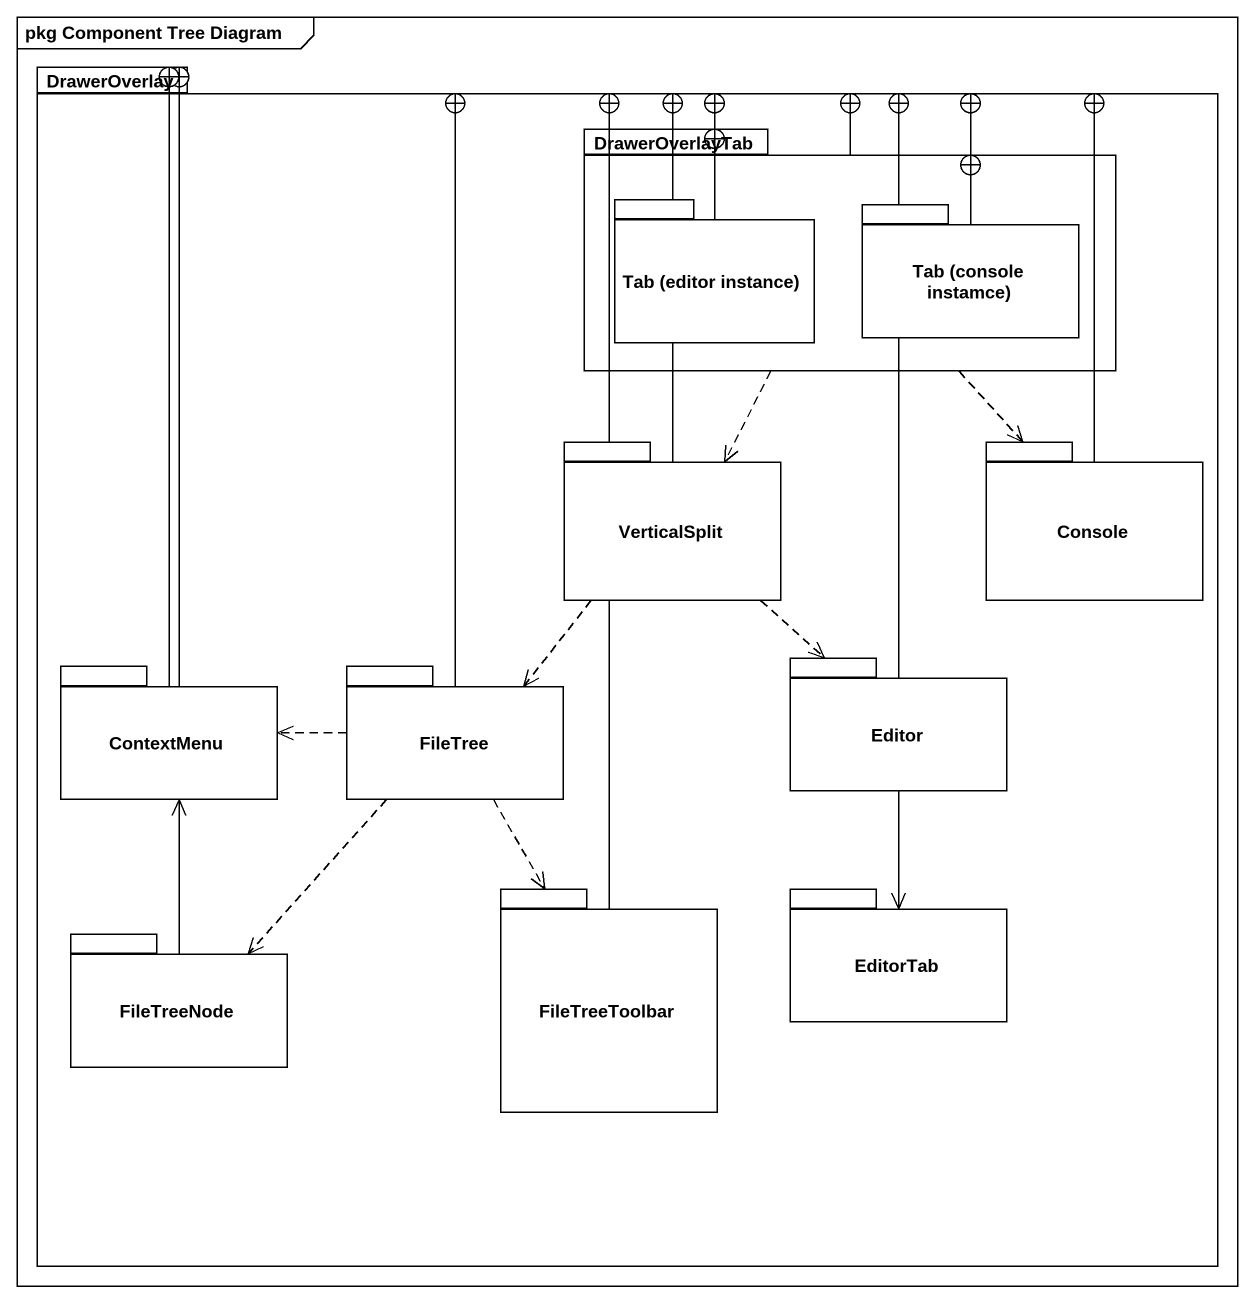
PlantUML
@startuml
mainframe pkg Component Tree Diagram
package DrawerOverlay {
  package DrawerOverlayTab {
    package "Tab (editor instance)" as Tab_editor_instance {
    }
    package "Tab (console instamce)" as Tab_console_instamce {
    }
  }
  package VerticalSplit {
  }
  package Console {
  }
  package ContextMenu {
  }
  package FileTree {
  }
  package Editor {
  }
  package FileTreeToolbar {
  }
  package EditorTab {
  }
  package FileTreeNode {
  }
}
DrawerOverlayTab --+ DrawerOverlay
DrawerOverlayTab ..> VerticalSplit
DrawerOverlayTab ..> Console
Tab_editor_instance --+ DrawerOverlay
Tab_editor_instance -right-+ DrawerOverlayTab
Tab_console_instamce --+ DrawerOverlay
Tab_console_instamce -left-+ DrawerOverlayTab
VerticalSplit --+ DrawerOverlay
VerticalSplit ..> FileTree
VerticalSplit ..> Editor
Console -left-+ DrawerOverlay
ContextMenu -right-+ DrawerOverlay
FileTree -right-+ DrawerOverlay
FileTree .left.> ContextMenu
FileTree ..> FileTreeToolbar
FileTree ..> FileTreeNode
Editor -left-+ DrawerOverlay
Editor ..> EditorTab
FileTreeToolbar -up-+ DrawerOverlay
EditorTab -up-+ DrawerOverlay
FileTreeNode -up-+ DrawerOverlay
FileTreeNode .up.> ContextMenu
@enduml
